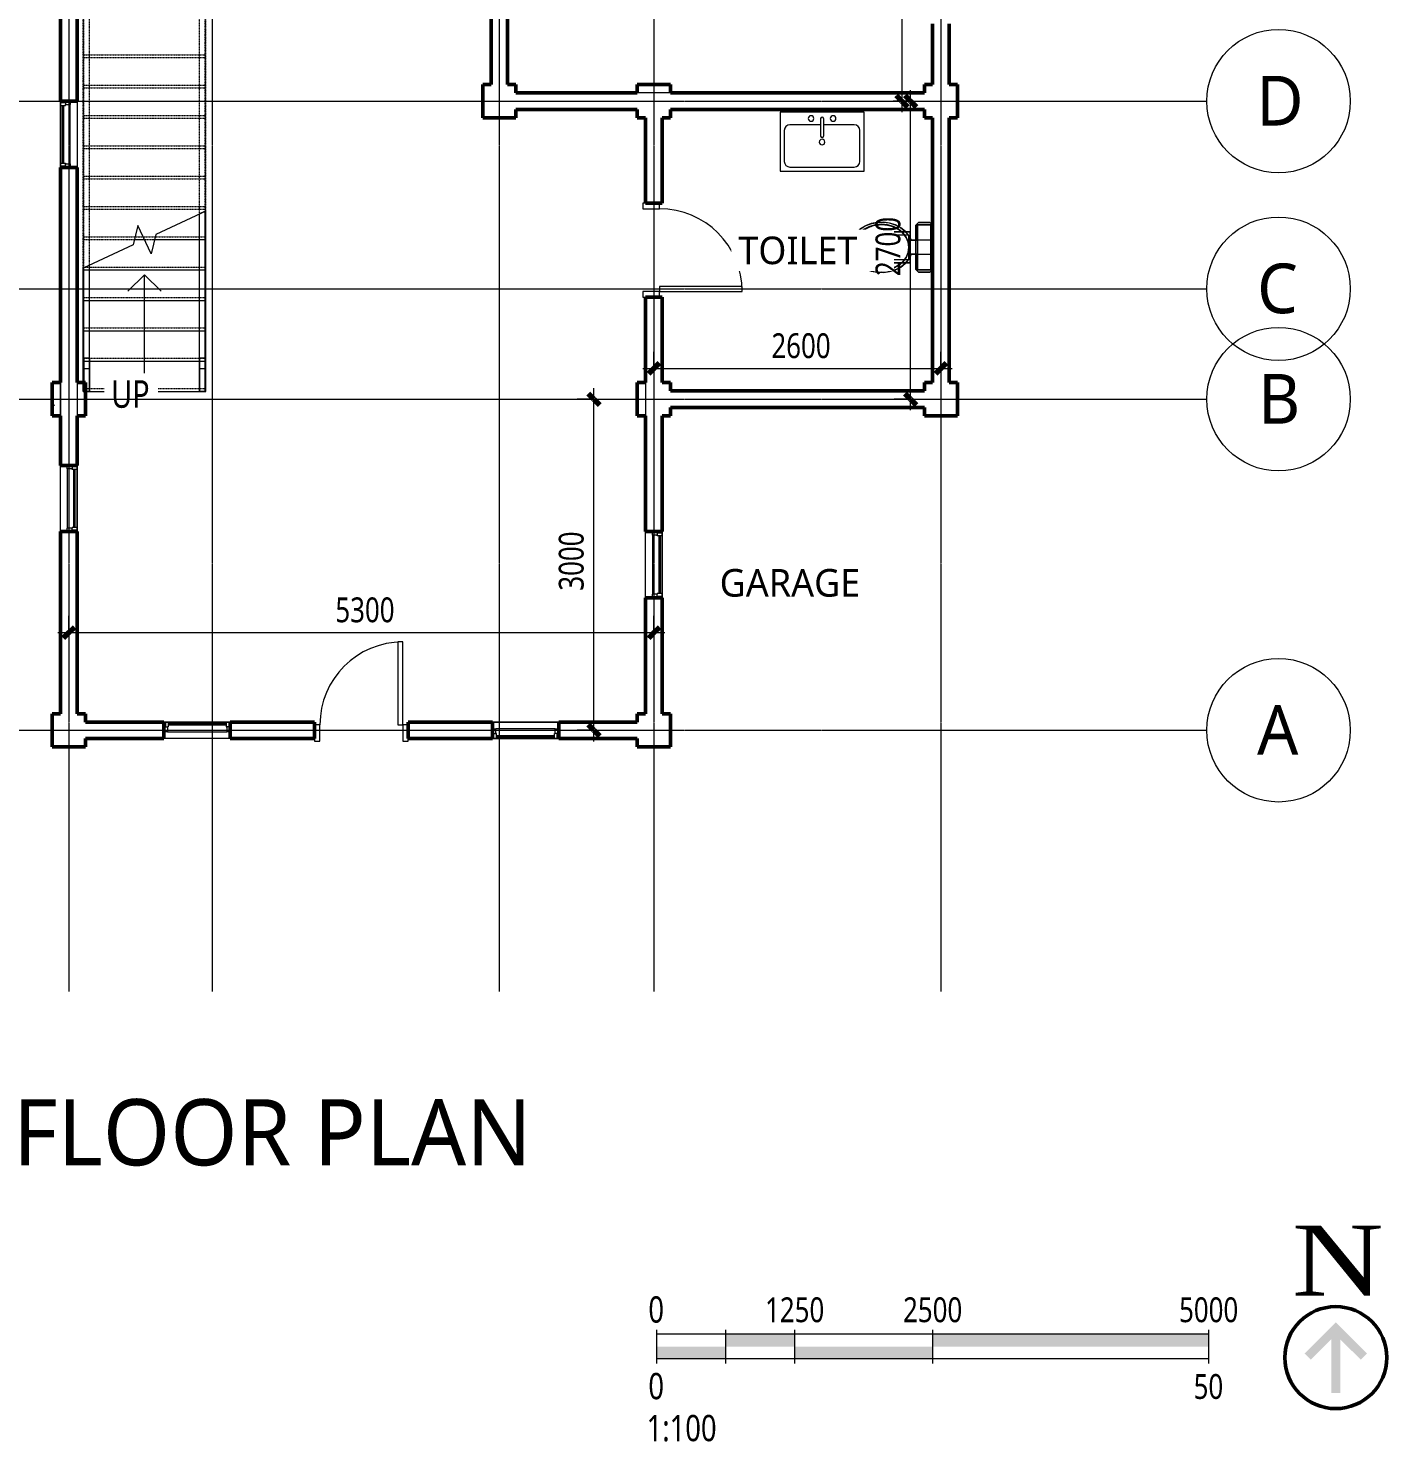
# Model space of a CAD drawing. Header units: millimetres. Extents: x -8020 to 13669, y -8823 to 13074.
# Drawn here: x 1364 to 13669, y -8823 to 3982 of the extents above; entities that cross this region are included whole.
import ezdxf

# ---------------------------------------------------------------- set-up
doc = ezdxf.new("R2010")
doc.units = ezdxf.units.MM
doc.linetypes.add('Grid Line 12_5mm', pattern=[21.5, 12.5, -3, 3, -3])
doc.linetypes.add('Overhead 1_5mm', pattern=[2.5, 1.5, -1])
for name, color, linetype, lineweight in [('A-ANNO-DIMS', 211, 'Continuous', 9), ('A-ANNO-DIMS-100', 211, 'Continuous', 9), ('A-ANNO-NOTE', 131, 'Continuous', 9), ('A-DOOR', 31, 'Continuous', 15), ('A-DOOR-FRAM', 31, 'Continuous', 18), ('A-FLOR-HRAL', 11, 'Continuous', 9), ('A-GLAZ', 151, 'Continuous', 15), ('A-WALL', 113, 'Continuous', 15), ('G-ANNO-TEXT', 231, 'Continuous', 9), ('P-SANR-FIXT', 6, 'Continuous', 9), ('S-GRID', 1, 'Continuous', 9), ('S-GRID-IDEN', 1, 'Continuous', 9), ('S-STRS', 31, 'Continuous', 9), ('S-STRS-ANNO', 31, 'Continuous', 9), ('S-STRS-MBND', 31, 'Overhead 1_5mm', 9), ('S-STRS-TEXT', 31, 'Continuous', 9)]:
    doc.layers.add(name, color=color, linetype=linetype, lineweight=lineweight)
doc.styles.add('Georgia', font='georgia.ttf', dxfattribs={"width": 1.2, "height": 6.35})
doc.styles.add('Trebuchet MS', font='trebuc.ttf', dxfattribs={"width": 0.8, "height": 250})
doc.styles.add('Trebuchet MS_1', font='trebuc.ttf', dxfattribs={"width": 0.8, "height": 2.38125})
doc.styles.add('Trebuchet MS_2', font='trebuc.ttf', dxfattribs={"width": 0.8, "height": 2.25})
doc.styles.add('Trebuchet MS_3', font='trebuc.ttf', dxfattribs={"height": 450})
doc.styles.add('Trebuchet MS_4', font='trebuc.ttf', dxfattribs={"width": 0.8, "height": 225})
doc.styles.add('Trebuchet MS_5', font='trebuc.ttf', dxfattribs={"height": 250})
doc.styles.add('Trebuchet MS_6', font='trebuc.ttf', dxfattribs={"height": 600})
doc.dimstyles.new('Linear_-_2_25mm_Trebuchet_MS', dxfattribs={"dimscale": 304.8, "dimtxt": 231.963954, "dimasz": 0.328084, "dimexe": 0.492126, "dimexo": 0.492126, "dimgap": 0.098425, "dimtad": 1, "dimdec": 0, "dimzin": 0, "dimdsep": 46, "dimtxsty": 'Trebuchet MS_4', "dimblk1": 'OBLIQUE', "dimblk2": 'OBLIQUE', "dimsah": 1, "dimcen": 0.09, "dimdle": 0.328084, "dimazin": 0, "dimtfac": 1, "dimtdec": 4, "dimtix": 1, "dimtmove": 0, "dimatfit": 3, "dimfxl": 1, "dimtvp": 1, "dimtolj": 1, "dimtzin": 0, "dimarcsym": 2})

# ---------------------------------------------------------------- blocks, each defined once
blk = doc.blocks.new('M_Door-Passage-Single-Vision_Lite - 750 x 2000mm-1696654-L1 - Architectural')
at = {"layer": 'A-DOOR', "lineweight": 18}
for p, q in [((375, 806.35), (330, 806.35)), ((330, 806.35), (330, 56.35)), ((375, 56.35), (375, 806.35)), ((330, 56.35), (375, 56.35))]:
    blk.add_line(p, q, dxfattribs=at)
at = {"layer": 'A-DOOR', "lineweight": 9}
blk.add_arc((375, 56.35), 750, 90, 180, dxfattribs=at)
at = {"layer": 'A-DOOR-FRAM'}
for p, q in [((-375, 56.35), (-425, 56.35)), ((-425, 56.35), (-425, -93.65)), ((-375, -93.65), (-375, 56.35)), ((375, 56.35), (375, -93.65)), ((425, 56.35), (375, 56.35)), ((425, -93.65), (425, 56.35)), ((-425, -93.65), (-375, -93.65)), ((375, -93.65), (425, -93.65))]:
    blk.add_line(p, q, dxfattribs=at)
blk = doc.blocks.new('M_Window-Fixed - 600 x 900mm-1696655-L1 - Architectural')
at = {"layer": 'A-GLAZ'}
for p, q in [((-300, 75), (300, 75)), ((300, -75), (-300, -75))]:
    blk.add_line(p, q, dxfattribs=at)
at = {"layer": 'A-GLAZ', "lineweight": 18}
for p, q in [((-300, -75), (-300, 75)), ((-261.9, 75), (-300, 75)), ((-287.3, 75), (-287.3, 30.55)), ((-287.3, 30.55), (-268.25, 30.55)), ((-261.9, 30.55), (-268.25, 30.55)), ((-268.25, 30.55), (-268.25, -13.9)), ((-261.9, 75), (-261.9, 30.55)), ((261.9, 75), (261.9, 30.55)), ((300, 75), (261.9, 75)), ((261.9, 30.55), (268.25, 30.55)), ((268.25, 30.55), (268.25, -13.9)), ((287.3, 30.55), (268.25, 30.55)), ((287.3, 75), (287.3, 30.55)), ((300, 75), (300, -75)), ((-268.25, -13.9), (-300, -13.9)), ((300, -13.9), (268.25, -13.9))]:
    blk.add_line(p, q, dxfattribs=at)
at = {"layer": 'A-GLAZ', "lineweight": 9}
for p, q in [((261.9, 75), (-261.9, 75)), ((-268.25, -13.9), (268.25, -13.9))]:
    blk.add_line(p, q, dxfattribs=at)
at = {"layer": 'A-GLAZ', "lineweight": 35}
blk.add_line((261.9, 52.775), (-261.9, 52.775), dxfattribs=at)
blk = doc.blocks.new('Top Rail Type - Top Rail_Internal_-1694300-L1 - Architectural')
at = {"layer": 'A-FLOR-HRAL'}
for p, q in [((2916, 993), (2916, 899)), ((2966, 993), (2916, 993)), ((2916, 993), (2916, 693)), ((2916, 899), (2966, 899)), ((2916, 693), (2916, 899)), ((2966, 899), (2966, 993)), ((2966, 993), (2966, 693)), ((2966, 899), (2966, 693)), ((2916, 693), (2966, 693)), ((2966, 693), (2916, 693))]:
    blk.add_line(p, q, dxfattribs=at)
blk = doc.blocks.new('Top Rail Type - Top Rail_Internal_-V1-L1 - Architectural')
at = {"layer": 'A-FLOR-HRAL', "linetype": 'Overhead 1_5mm'}
for p, q in [((2916, 6193), (2966, 6193)), ((2916, 2301), (2916, 6193)), ((2966, 2324), (2966, 6193))]:
    blk.add_line(p, q, dxfattribs=at)
at = {"layer": 'A-FLOR-HRAL'}
for p, q in [((2966, 2324), (2916, 2301)), ((2966, 693), (2966, 2324)), ((2916, 693), (2916, 2301)), ((2916, 693), (2966, 693))]:
    blk.add_line(p, q, dxfattribs=at)
blk = doc.blocks.new('Top Rail Type - Top Rail_Internal_-1694311-L1 - Architectural')
at = {"layer": 'A-FLOR-HRAL'}
for p, q in [((1867, 993), (1867, 899)), ((1917, 993), (1867, 993)), ((1867, 993), (1867, 693)), ((1867, 899), (1917, 899)), ((1867, 693), (1867, 899)), ((1917, 899), (1917, 993)), ((1917, 993), (1917, 693)), ((1917, 899), (1917, 693)), ((1867, 693), (1917, 693)), ((1917, 693), (1867, 693))]:
    blk.add_line(p, q, dxfattribs=at)
blk = doc.blocks.new('Top Rail Type - Top Rail_Internal_-V2-L1 - Architectural')
at = {"layer": 'A-FLOR-HRAL', "linetype": 'Overhead 1_5mm'}
for p, q in [((1867, 6193), (1917, 6193)), ((1867, 1811), (1867, 6193)), ((1917, 1835), (1917, 6193))]:
    blk.add_line(p, q, dxfattribs=at)
at = {"layer": 'A-FLOR-HRAL'}
for p, q in [((1917, 1835), (1867, 1811)), ((1867, 693), (1867, 1811)), ((1917, 693), (1917, 1835)), ((1867, 693), (1917, 693))]:
    blk.add_line(p, q, dxfattribs=at)
blk = doc.blocks.new('M_Water Closet - Flush Tank - Private - 6_1 Lpf-1532501-L1 - Architectural')
at = {"layer": 'P-SANR-FIXT'}
for p, q in [((0, 200), (25, 225)), ((25, 225), (0, 200)), ((0, -200), (0, 200)), ((0, 200), (0, -200)), ((137, 203), (16, 203)), ((16, 203), (16, -203)), ((16, 203), (137, 203)), ((16, 63), (16, 203)), ((25, 225), (127, 225)), ((127, 225), (25, 225)), ((127, 225), (152, 200)), ((152, 200), (127, 225)), ((137, -203), (137, 203)), ((137, 203), (137, 63)), ((152, 200), (152, -200)), ((152, -200), (152, 200)), ((203, -140), (203, 140)), ((203, 140), (574, 140)), ((574, 140), (203, 140)), ((203, 140), (203, -140)), ((574, 140), (574, -140)), ((574, -140), (574, 140)), ((137, 63), (16, 63)), ((216, 63), (16, 63)), ((16, 63), (16, -64)), ((137, -64), (137, 63)), ((137, 63), (195, 63)), ((195, 63), (216, 63)), ((216, 110), (216, 106)), ((219, 110), (216, 110)), ((216, 110), (216, -110)), ((543, 110), (216, 110)), ((216, 106), (216, 63)), ((216, 63), (216, -64)), ((255, 110), (219, 110)), ((543, -110), (543, 110)), ((543, -110), (543, 110)), ((16, -203), (16, -64)), ((16, -64), (137, -64)), ((16, -64), (216, -64)), ((137, -64), (137, -203)), ((195, -64), (137, -64)), ((216, -64), (195, -64)), ((216, -64), (216, -106)), ((216, -106), (216, -110)), ((216, -110), (219, -110)), ((216, -110), (543, -110)), ((219, -110), (255, -110)), ((25, -225), (0, -200)), ((0, -200), (25, -225)), ((16, -203), (137, -203)), ((137, -203), (16, -203)), ((127, -225), (25, -225)), ((25, -225), (127, -225)), ((152, -200), (127, -225)), ((127, -225), (152, -200)), ((574, -140), (203, -140)), ((203, -140), (574, -140))]:
    blk.add_line(p, q, dxfattribs=at)
at = {"layer": 'P-SANR-FIXT', "flags": 128}
for points in [[(743, 0), (737, 46), (720, 91), (692, 132), (655, 167), (609, 195), (558, 215), (503, 226), (446, 228), (390, 220), (336, 204), (289, 178), (248, 146), (216, 107), (195, 63)], [(215, 0), (221, 47), (239, 91), (269, 131), (308, 164), (356, 189), (408, 204), (464, 210), (519, 204), (572, 189), (619, 164), (658, 131), (688, 91), (706, 47), (712, 0)], [(712, 0), (706, 47), (688, 91), (658, 131), (619, 164), (572, 189), (519, 204), (464, 210), (408, 204), (356, 189), (308, 164), (269, 131), (239, 91), (221, 47), (215, 0)], [(219, 110), (248, 146), (286, 176), (329, 200), (377, 217), (429, 227), (481, 228), (533, 221), (583, 207), (628, 185), (667, 156), (699, 122), (723, 84), (738, 43), (743, 0)], [(195, 63), (204, 85), (216, 106)], [(219, 110), (217, 108), (216, 106)], [(195, -64), (216, -107), (248, -146), (289, -178), (336, -204), (390, -220), (446, -228), (503, -226), (558, -215), (609, -195), (655, -167), (692, -132), (720, -91), (737, -46), (743, 0)], [(216, -106), (204, -85), (195, -64)], [(712, 0), (706, -47), (688, -91), (658, -131), (619, -164), (572, -189), (519, -204), (464, -210), (408, -204), (356, -189), (308, -164), (269, -131), (239, -91), (221, -47), (215, 0)], [(215, 0), (221, -47), (239, -91), (269, -131), (308, -164), (356, -189), (408, -204), (464, -210), (519, -204), (572, -189), (619, -164), (658, -131), (688, -91), (706, -47), (712, 0)], [(216, -106), (217, -108), (219, -110)], [(743, 0), (737, -46), (720, -90), (693, -131), (656, -166), (611, -194), (560, -214), (505, -226), (449, -228), (393, -221), (340, -205), (292, -180), (251, -148), (219, -110)]]:
    blk.add_lwpolyline(points, dxfattribs=at)
at = {"layer": 'P-SANR-FIXT'}
for points in [[(712, 0), (712, 9), (711, 26), (705, 51), (696, 75), (683, 97), (667, 118), (649, 136), (629, 152), (607, 166), (584, 178), (560, 188), (536, 195), (510, 200), (485, 203), (459, 204), (433, 202), (408, 198), (383, 193), (358, 184), (334, 174), (312, 162), (291, 147), (271, 130), (260, 117), (255, 110)], [(255, -110), (260, -117), (271, -130), (291, -147), (312, -162), (334, -174), (358, -184), (383, -193), (408, -198), (433, -202), (459, -204), (485, -203), (510, -200), (536, -195), (560, -188), (584, -178), (607, -166), (629, -152), (649, -136), (667, -118), (683, -97), (696, -75), (705, -51), (711, -26), (712, -9), (712, 0)]]:
    blk.add_open_spline(points, degree=3, dxfattribs=at)
for points, knots in [([(543, 110), (536, 110), (522, 110), (493, 110), (456, 110), (412, 110), (367, 110), (331, 110), (305, 110), (288, 110), (274, 110), (265, 110), (259, 110), (256, 110), (255, 110), (255, 110)], [-1, -1, -1, -1, -0.941667, -0.883333, -0.766667, -0.65, -0.533333, -0.4, -0.333333, -0.266667, -0.2, -0.133333, -0.1, -0.066667, 0, 0, 0, 0]), ([(255, -110), (255, -110), (255, -110), (258, -110), (261, -110), (265, -110), (270, -110), (275, -110), (281, -110), (287, -110), (295, -110), (302, -110), (310, -110), (319, -110), (331, -110), (355, -110), (393, -110), (443, -110), (485, -110), (519, -110), (535, -110), (543, -110)], [-1, -1, -1, -1, -0.941667, -0.9125, -0.883333, -0.854167, -0.825, -0.795833, -0.766667, -0.7375, -0.708333, -0.679167, -0.65, -0.620833, -0.591667, -0.533333, -0.4, -0.266667, -0.133333, -0.066667, 0, 0, 0, 0])]:
    blk.add_open_spline(points, degree=3, knots=knots, dxfattribs=at)
blk = doc.blocks.new('M_Sink Kitchen-Single - 760 x 535mm-1436930-L1 - Architectural')
at = {"layer": 'P-SANR-FIXT'}
for p, q in [((396, 270), (-364, 270)), ((-364, 270), (-364, -265)), ((396, -265), (396, 270)), ((3, 156), (-275, 156)), ((3, 213), (3, 53)), ((28, 213), (28, 53)), ((307, 156), (28, 156)), ((-326, 105), (-326, -176)), ((358, -176), (358, 105)), ((-275, -227), (307, -227)), ((-364, -265), (396, -265))]:
    blk.add_line(p, q, dxfattribs=at)
for centre, radius, start, end in [((-275, 105), 50.8, 90, 180), ((-84, 213), 25.4, 360, 180), ((-84, 213), 25.4, 180, 0), ((16, 213), 12.7, 360, 180), ((116, 213), 25.4, 360, 180), ((116, 213), 25.4, 180, 360), ((307, 105), 50.8, 360, 90), ((16, 0), 25.4, 360, 180), ((16, 0), 25.4, 180, 0), ((16, 53), 12.7, 180, 0), ((-275, -176), 50.8, 180, 270), ((307, -176), 50.8, 270, 0)]:
    blk.add_arc(centre, radius, start, end, dxfattribs=at)
blk = doc.blocks.new('M_GA_Graphic Scale - w Scale Label-615682-L1 - Architectural')
at = {"layer": 'A-ANNO-NOTE'}
h = blk.add_hatch(color=256, dxfattribs=at)
h.paths.add_polyline_path([(25, -1.12), (12.5, -1.12), (12.5, 0), (25, 0)])
h.paths.add_polyline_path([(6.25, -1.12), (0, -1.12), (0, 0), (6.25, 0)])
h = blk.add_hatch(color=256, dxfattribs=at)
h.paths.add_polyline_path([(50, 0), (25, 0), (25, 1.12), (50, 1.12)])
h.paths.add_polyline_path([(12.5, 0), (6.25, 0), (6.25, 1.12), (12.5, 1.12)])
for p, q in [((0, 1.52), (0, -1.52)), ((6.25, 1.52), (6.25, -1.52)), ((12.5, 1.52), (12.5, -1.52)), ((25, 1.52), (25, -1.52)), ((50, 1.52), (50, -1.52)), ((50, 1.12), (0, 1.12)), ((50, 1.12), (50, -1.12)), ((50, -1.12), (0, -1.12))]:
    blk.add_line(p, q, dxfattribs=at)
at = {"layer": 'A-ANNO-NOTE', "attachment_point": 1}
for s, insert, char_height, width, style in [('0', (-0.75, 4.55), 2.38, 1.7316, 'Trebuchet MS_1'), ('1250', (9.82, 4.46), 2.25, 6.4135, 'Trebuchet MS_2'), ('2500', (22.32, 4.46), 2.25, 6.4135, 'Trebuchet MS_2'), ('5000', (47.32, 4.46), 2.25, 6.4135, 'Trebuchet MS_2'), ('0', (-0.75, -2.39), 2.38, 1.7316, 'Trebuchet MS_1'), ('50', (48.64, -2.49), 2.25, 3.2067, 'Trebuchet MS_2'), ('1:100', (-0.91, -6.19), 2.381, 8.1451, 'Trebuchet MS_1')]:
    blk.add_mtext(s, dxfattribs=dict(at, insert=insert, char_height=char_height, width=width, style=style))
blk = doc.blocks.new('M_North Arrow w Rotation - Circle-1716250-L1 - Architectural')
at = {"layer": 'A-ANNO-NOTE'}
blk.add_hatch(color=256, dxfattribs=at).paths.add_polyline_path([(-2.83, 0.37), (0, 3.2), (2.83, 0.37), (2.26, -0.19), (0.4, 1.67), (0.4, -3.2), (-0.4, -3.2), (-0.4, 1.67), (-2.26, -0.19)])
at = {"layer": 'A-ANNO-NOTE', "lineweight": 50}
blk.add_circle((0, 0), 4.62, dxfattribs=at)
at = {"layer": 'A-ANNO-NOTE', "insert": (-3.97, 11.97), "char_height": 6.35, "width": 10.2937, "attachment_point": 1, "style": 'Georgia'}
blk.add_mtext('N', dxfattribs=at)
blk = doc.blocks.new('Grid - M_Grid Head - Circle-50561-L1 - Architectural')
at = {"layer": 'S-GRID-IDEN'}
blk.add_circle((0, 0), 6.5, dxfattribs=at)
blk = doc.blocks.new('DIMBLOCK8-L1 - Architectural')
at = {"layer": 'A-ANNO-DIMS-100'}
for p, q in [((9277, 6922), (9277, 3222)), ((9277, 6822), (9197, 6822)), ((9277, 6822), (9427, 6822)), ((9277, 3322), (9197, 3322)), ((9277, 3322), (9427, 3322))]:
    blk.add_line(p, q, dxfattribs=at)
at = {"layer": 'A-ANNO-DIMS-100', "lineweight": 70}
for p, q in [((9277, 6822), (9227, 6872)), ((9277, 6822), (9327, 6772)), ((9277, 3322), (9227, 3372)), ((9277, 3322), (9327, 3272))]:
    blk.add_line(p, q, dxfattribs=at)
at = {"layer": 'A-ANNO-DIMS-100', "color": 0, "insert": (8959, 4837), "char_height": 225, "width": 566.15, "attachment_point": 1, "rotation": 90, "line_spacing_factor": 1.048425, "style": 'Trebuchet MS_4'}
blk.add_mtext('3500', dxfattribs=at)
blk = doc.blocks.new('_Oblique')
at = {"color": 0, "linetype": 'ByBlock', "lineweight": -2}
blk.add_line((-0.5, -0.5), (0.5, 0.5), dxfattribs=at)
blk = doc.blocks.new('DIMBLOCK10-L1 - Architectural')
at = {"layer": 'A-ANNO-DIMS-100', "lineweight": 70}
for p, q in [((9356, 3322), (9306, 3372)), ((9356, 3322), (9406, 3272)), ((9356, 622), (9306, 672)), ((9356, 622), (9406, 572))]:
    blk.add_line(p, q, dxfattribs=at)
at = {"layer": 'A-ANNO-DIMS-100'}
for p, q in [((9356, 522), (9356, 3422)), ((9356, 3322), (9206, 3322)), ((9356, 3322), (9435, 3322)), ((9356, 622), (9206, 622)), ((9356, 622), (9435, 622))]:
    blk.add_line(p, q, dxfattribs=at)
at = {"layer": 'A-ANNO-DIMS-100', "color": 0, "insert": (9038, 1737), "char_height": 225, "width": 566.15, "attachment_point": 1, "rotation": 90, "line_spacing_factor": 1.048425, "style": 'Trebuchet MS_4'}
blk.add_mtext('2700', dxfattribs=at)
blk = doc.blocks.new('DIMBLOCK11-L1 - Architectural')
at = {"layer": 'A-ANNO-DIMS-100'}
for p, q in [((7031, 901), (7031, 1051)), ((9631, 901), (9631, 1051)), ((6931, 901), (9731, 901)), ((7031, 901), (7031, 822)), ((9631, 901), (9631, 822))]:
    blk.add_line(p, q, dxfattribs=at)
at = {"layer": 'A-ANNO-DIMS-100', "lineweight": 70}
for p, q in [((7031, 901), (6981, 851)), ((7031, 901), (7081, 951)), ((9631, 901), (9581, 851)), ((9631, 901), (9681, 951))]:
    blk.add_line(p, q, dxfattribs=at)
at = {"layer": 'A-ANNO-DIMS-100', "color": 0, "insert": (8095, 1219), "char_height": 225, "width": 566.15, "attachment_point": 1, "line_spacing_factor": 1.048425, "style": 'Trebuchet MS_4'}
blk.add_mtext('2600', dxfattribs=at)
blk = doc.blocks.new('DIMBLOCK17-L1 - Architectural')
at = {"layer": 'A-ANNO-DIMS-100'}
for p, q in [((1731, -1492), (1731, -1342)), ((7031, -1492), (7031, -1342)), ((1631, -1492), (7131, -1492)), ((1731, -1492), (1731, -1571)), ((7031, -1492), (7031, -1571))]:
    blk.add_line(p, q, dxfattribs=at)
at = {"layer": 'A-ANNO-DIMS-100', "lineweight": 70}
for p, q in [((1731, -1492), (1681, -1542)), ((1731, -1492), (1781, -1442)), ((7031, -1492), (6981, -1542)), ((7031, -1492), (7081, -1442))]:
    blk.add_line(p, q, dxfattribs=at)
at = {"layer": 'A-ANNO-DIMS-100', "color": 0, "insert": (4145, -1174), "char_height": 225, "width": 566.15, "attachment_point": 1, "line_spacing_factor": 1.048425, "style": 'Trebuchet MS_4'}
blk.add_mtext('5300', dxfattribs=at)
blk = doc.blocks.new('DIMBLOCK18-L1 - Architectural')
at = {"layer": 'A-ANNO-DIMS-100', "lineweight": 70}
for p, q in [((6487, 622), (6437, 672)), ((6487, 622), (6537, 572)), ((6487, -2378), (6437, -2328)), ((6487, -2378), (6537, -2428))]:
    blk.add_line(p, q, dxfattribs=at)
at = {"layer": 'A-ANNO-DIMS-100'}
for p, q in [((6487, -2478), (6487, 722)), ((6487, 622), (6337, 622)), ((6487, 622), (6731, 622)), ((6487, -2378), (6337, -2378)), ((6487, -2378), (6566, -2378))]:
    blk.add_line(p, q, dxfattribs=at)
at = {"layer": 'A-ANNO-DIMS-100', "color": 0, "insert": (6169, -1113), "char_height": 225, "width": 566.15, "attachment_point": 1, "rotation": 90, "line_spacing_factor": 1.048425, "style": 'Trebuchet MS_4'}
blk.add_mtext('3000', dxfattribs=at)

msp = doc.modelspace()

# ---------------------------------------------------------------- hatches: boundary and pattern name
at = {"layer": 'A-WALL', "lineweight": 9}
h = msp.add_hatch(dxfattribs=at)
h.set_pattern_fill('FP_1', color=256, style=0, pattern_type=2)
h.set_pattern_definition([(50, (0, 0), (728.74, -63.76), [76.2, -838.2]), (355, (0, 0), (-140.97, 764.23), [60.96, -670.56]), (100.45, (60.7, -5.3), (587.77, 700.47), [64.76, -712.36]), (46.184, (0, 203.2), (1084.3, -168.17), [114.3, -1257.3]), (96.636, (90.4, 189.2), (949.6, 989.7), [97.14, -1068.54]), (351.184, (0, 203.2), (949.6, 989.7), [91.44, -1005.84]), (21, (101.6, 152.4), (606.46, -409.06), [76.2, -838.2]), (326, (101.6, 152.4), (247.2, 736.75), [60.96, -670.56]), (71.45, (152.14, 118.3), (853.67, 327.69), [64.76, -712.36]), (37.5, (0, 0), (12.355, 338.22), [33.53, -628.904, 33.53, -647.19, -673.1]), (37.5, (0, 0), (12.355, 338.22), [-1343.15, 33.53, -639.57]), (7.5, (0, 0), (267.28, 400.72), [33.53, -354.584, 33.53, -613.664, -256.54]), (7.5, (0, 0), (267.28, 400.72), [-1035.3, 33.53, -223.01]), (327.5, (-226.57, 0), (542.363, -22.915), [33.53, -220.47, 33.53, -758.95, -1051.56]), (327.5, (-226.57, 0), (542.363, -22.915), [-1046.48, 33.53, -1018.03]), (317.5, (-328.17, 0), (592.52, 101.71), [33.53, -296.67, 33.53, -492.76, -746.76]), (317.5, (-328.17, 0), (592.52, 101.71), [-856.49, 33.53, -713.23])])
h.paths.add_polyline_path([(1805.5, 472.4), (1880.5, 472.4), (1880.5, 772.4), (1805.5, 772.4)])
h.paths.add_polyline_path([(1655.5, 472.4), (1655.5, 772.4), (1580.5, 772.4), (1580.5, 472.4)])

# ---------------------------------------------------------------- linework, layer by layer
at = {"layer": 'A-WALL', "lineweight": 50}
for p, q in [((1655.5, 5172.4), (1655.5, 3322.4)), ((1805.5, 3322.4), (1805.5, 5172.4)), ((5555.5, 4647.4), (5555.5, 3472.4)), ((5705.5, 3472.4), (5705.5, 4647.4)), ((9555.5, 4022.4), (9555.5, 3472.4)), ((9705.5, 3472.4), (9705.5, 4022.4)), ((5480.5, 3472.4), (5480.5, 3172.4)), ((5555.5, 3472.4), (5480.5, 3472.4)), ((5780.5, 3472.4), (5705.5, 3472.4)), ((5780.5, 3397.4), (5780.5, 3472.4)), ((7180.5, 3472.4), (6880.5, 3472.4)), ((6880.5, 3472.4), (6880.5, 3397.4)), ((7180.5, 3397.4), (7180.5, 3472.4)), ((9480.5, 3472.4), (9480.5, 3397.4)), ((9555.5, 3472.4), (9480.5, 3472.4)), ((9780.5, 3472.4), (9705.5, 3472.4)), ((9780.5, 3172.4), (9780.5, 3472.4)), ((6880.5, 3397.4), (5780.5, 3397.4)), ((9480.5, 3397.4), (7180.5, 3397.4)), ((1655.5, 3322.4), (1805.5, 3322.4)), ((5780.5, 3247.4), (6880.5, 3247.4)), ((5780.5, 3172.4), (5780.5, 3247.4)), ((6880.5, 3247.4), (6880.5, 3172.4)), ((7180.5, 3247.4), (9480.5, 3247.4)), ((7180.5, 3172.4), (7180.5, 3247.4)), ((9480.5, 3247.4), (9480.5, 3172.4)), ((5480.5, 3172.4), (5780.5, 3172.4)), ((6880.5, 3172.4), (6955.5, 3172.4)), ((6955.5, 3172.4), (6955.5, 2397.4)), ((7105.5, 2397.4), (7105.5, 3172.4)), ((7105.5, 3172.4), (7180.5, 3172.4)), ((9480.5, 3172.4), (9555.5, 3172.4)), ((9555.5, 3172.4), (9555.5, 772.4)), ((9705.5, 772.4), (9705.5, 3172.4)), ((9705.5, 3172.4), (9780.5, 3172.4)), ((1805.5, 2722.4), (1655.5, 2722.4)), ((1655.5, 2722.4), (1655.5, 772.4)), ((1805.5, 772.4), (1805.5, 2722.4)), ((6955.5, 2397.4), (7105.5, 2397.4)), ((7105.5, 1547.4), (6955.5, 1547.4)), ((6955.5, 1547.4), (6955.5, 772.4)), ((7105.5, 772.4), (7105.5, 1547.4)), ((1580.5, 772.4), (1580.5, 472.4)), ((1655.5, 772.4), (1580.5, 772.4)), ((1880.5, 772.4), (1805.5, 772.4)), ((1880.5, 472.4), (1880.5, 772.4)), ((6880.5, 772.4), (6880.5, 472.4)), ((6955.5, 772.4), (6880.5, 772.4)), ((7180.5, 772.4), (7105.5, 772.4)), ((7180.5, 697.4), (7180.5, 772.4)), ((9480.5, 772.4), (9480.5, 697.4)), ((9555.5, 772.4), (9480.5, 772.4)), ((9780.5, 772.4), (9705.5, 772.4)), ((9780.5, 472.4), (9780.5, 772.4)), ((9480.5, 697.4), (7180.5, 697.4)), ((7180.5, 547.4), (9480.5, 547.4)), ((7180.5, 472.4), (7180.5, 547.4)), ((9480.5, 547.4), (9480.5, 472.4)), ((1580.5, 472.4), (1655.5, 472.4)), ((1655.5, 472.4), (1655.5, 22.4)), ((1805.5, 22.4), (1805.5, 472.4)), ((1805.5, 472.4), (1880.5, 472.4)), ((6880.5, 472.4), (6955.5, 472.4)), ((6955.5, 472.4), (6955.5, -577.6)), ((7105.5, -577.6), (7105.5, 472.4)), ((7105.5, 472.4), (7180.5, 472.4)), ((9480.5, 472.4), (9780.5, 472.4)), ((1655.5, 22.4), (1805.5, 22.4)), ((1805.5, -577.6), (1655.5, -577.6)), ((1655.5, -577.6), (1655.5, -2227.6)), ((1805.5, -2227.6), (1805.5, -577.6)), ((6955.5, -577.6), (7105.5, -577.6)), ((7105.5, -1177.6), (6955.5, -1177.6)), ((6955.5, -1177.6), (6955.5, -2227.6)), ((7105.5, -2227.6), (7105.5, -1177.6)), ((1580.5, -2227.6), (1580.5, -2527.6)), ((1655.5, -2227.6), (1580.5, -2227.6)), ((1880.5, -2227.6), (1805.5, -2227.6)), ((1880.5, -2302.6), (1880.5, -2227.6)), ((2593, -2302.6), (1880.5, -2302.6)), ((2593, -2452.6), (2593, -2302.6)), ((3955.5, -2302.6), (3193, -2302.6)), ((3193, -2302.6), (3193, -2452.6)), ((3955.5, -2452.6), (3955.5, -2302.6)), ((5568, -2302.6), (4805.5, -2302.6)), ((4805.5, -2302.6), (4805.5, -2452.6)), ((5568, -2452.6), (5568, -2302.6)), ((6880.5, -2302.6), (6168, -2302.6)), ((6168, -2302.6), (6168, -2452.6)), ((6880.5, -2227.6), (6880.5, -2302.6)), ((6955.5, -2227.6), (6880.5, -2227.6)), ((7180.5, -2227.6), (7105.5, -2227.6)), ((7180.5, -2527.6), (7180.5, -2227.6)), ((1580.5, -2527.6), (1880.5, -2527.6)), ((1880.5, -2452.6), (2593, -2452.6)), ((1880.5, -2527.6), (1880.5, -2452.6)), ((3193, -2452.6), (3955.5, -2452.6)), ((4805.5, -2452.6), (5568, -2452.6)), ((6168, -2452.6), (6880.5, -2452.6)), ((6880.5, -2452.6), (6880.5, -2527.6)), ((6880.5, -2527.6), (7180.5, -2527.6))]:
    msp.add_line(p, q, dxfattribs=at)
at = {"layer": 'A-WALL'}
for p, q in [((5480.5, 3172.4), (5480.5, 3472.4)), ((5480.5, 3472.4), (5555.5, 3472.4)), ((5705.5, 3472.4), (5780.5, 3472.4)), ((5780.5, 3472.4), (5780.5, 3397.4)), ((6880.5, 3472.4), (7180.5, 3472.4)), ((6880.5, 3397.4), (6880.5, 3472.4)), ((7180.5, 3472.4), (7180.5, 3397.4)), ((9480.5, 3472.4), (9555.5, 3472.4)), ((9480.5, 3397.4), (9480.5, 3472.4)), ((9780.5, 3472.4), (9705.5, 3472.4)), ((9780.5, 3472.4), (9780.5, 3172.4)), ((7180.5, 3397.4), (6880.5, 3397.4)), ((1655.5, 2722.4), (1655.5, 3322.4)), ((1805.5, 3322.4), (1805.5, 2722.4)), ((5780.5, 3172.4), (5780.5, 3247.4)), ((6880.5, 3247.4), (6880.5, 3172.4)), ((7180.5, 3172.4), (7180.5, 3247.4)), ((9480.5, 3247.4), (9480.5, 3172.4)), ((5780.5, 3172.4), (5480.5, 3172.4)), ((6955.5, 3172.4), (6880.5, 3172.4)), ((7180.5, 3172.4), (7105.5, 3172.4)), ((9555.5, 3172.4), (9480.5, 3172.4)), ((9705.5, 3172.4), (9780.5, 3172.4)), ((1580.5, 472.4), (1580.5, 772.4)), ((1580.5, 772.4), (1655.5, 772.4)), ((1655.5, 472.4), (1655.5, 772.4)), ((1655.5, 772.4), (1655.5, 472.4)), ((1805.5, 772.4), (1805.5, 472.4)), ((1805.5, 772.4), (1805.5, 472.4)), ((1880.5, 772.4), (1805.5, 772.4)), ((1880.5, 772.4), (1880.5, 472.4)), ((6880.5, 472.4), (6880.5, 772.4)), ((6880.5, 772.4), (6955.5, 772.4)), ((6955.5, 772.4), (6955.5, 472.4)), ((7180.5, 772.4), (7105.5, 772.4)), ((7180.5, 772.4), (7180.5, 697.4)), ((9480.5, 772.4), (9555.5, 772.4)), ((9480.5, 697.4), (9480.5, 772.4)), ((9705.5, 772.4), (9780.5, 772.4)), ((9780.5, 772.4), (9780.5, 472.4)), ((7180.5, 547.4), (7180.5, 472.4)), ((9480.5, 547.4), (9480.5, 472.4)), ((1655.5, 472.4), (1580.5, 472.4)), ((1880.5, 472.4), (1805.5, 472.4)), ((6955.5, 472.4), (6880.5, 472.4)), ((7105.5, 472.4), (7180.5, 472.4)), ((9780.5, 472.4), (9480.5, 472.4)), ((1655.5, -577.6), (1655.5, 22.4)), ((1805.5, 22.4), (1805.5, -577.6)), ((6955.5, -1177.6), (6955.5, -577.6)), ((7105.5, -1177.6), (7105.5, -577.6)), ((1580.5, -2527.6), (1580.5, -2227.6)), ((1655.5, -2227.6), (1580.5, -2227.6)), ((1805.5, -2227.6), (1880.5, -2227.6)), ((1880.5, -2227.6), (1880.5, -2302.6)), ((3193, -2302.6), (2593, -2302.6)), ((6168, -2302.6), (5568, -2302.6)), ((6880.5, -2302.6), (6880.5, -2227.6)), ((6880.5, -2227.6), (6955.5, -2227.6)), ((7180.5, -2227.6), (7105.5, -2227.6)), ((7180.5, -2227.6), (7180.5, -2527.6)), ((1880.5, -2527.6), (1580.5, -2527.6)), ((1880.5, -2452.6), (1880.5, -2527.6)), ((3193, -2452.6), (2593, -2452.6)), ((6168, -2452.6), (5568, -2452.6)), ((6880.5, -2527.6), (6880.5, -2452.6)), ((7180.5, -2527.6), (6880.5, -2527.6))]:
    msp.add_line(p, q, dxfattribs=at)
at = {"layer": 'S-GRID', "linetype": 'Grid Line 12_5mm'}
for p, q in [((1730.5, 11773.9), (1730.5, -4744.3)), ((3030.5, 11773.9), (3030.5, -4744.3)), ((5630.5, 11773.9), (5630.5, -4744.3)), ((7030.5, 11773.9), (7030.5, -4744.3)), ((9630.5, 11773.9), (9630.5, -4744.3)), ((-8020.2, 3322.4), (12038.8, 3322.4)), ((-8020.2, 1622.4), (12038.8, 1622.4)), ((-8020.2, -2377.6), (12038.8, -2377.6))]:
    msp.add_line(p, q, dxfattribs=at)
at = {"layer": 'S-STRS'}
for p, q in [((2966.4, 2067.6), (2966.4, 2324)), ((2972.4, 692.6), (2972.4, 2326.8)), ((2326, 2067.6), (2416.4, 2067.6)), ((2506.8, 2067.6), (2966.4, 2067.6)), ((2966.4, 1792.6), (2966.4, 2067.6)), ((1860.4, 692.6), (1860.4, 1808.3)), ((1866.4, 1792.6), (1866.4, 1811.1)), ((1866.4, 1517.6), (1866.4, 1792.6)), ((1866.4, 1792.6), (2966.4, 1792.6)), ((2966.4, 1517.6), (2966.4, 1792.6)), ((1866.4, 1242.6), (1866.4, 1517.6)), ((1866.4, 1517.6), (2966.4, 1517.6)), ((2966.4, 1242.6), (2966.4, 1517.6)), ((1866.4, 967.6), (1866.4, 1242.6)), ((1866.4, 1242.6), (2966.4, 1242.6)), ((2966.4, 967.6), (2966.4, 1242.6)), ((1866.4, 692.6), (1866.4, 967.6)), ((1866.4, 967.6), (2966.4, 967.6)), ((2966.4, 692.6), (2966.4, 967.6)), ((1860.4, 692.6), (1866.4, 692.6)), ((1866.4, 692.6), (2966.4, 692.6)), ((2966.4, 692.6), (2972.4, 692.6))]:
    msp.add_line(p, q, dxfattribs=at)
at = {"layer": 'S-STRS', "linetype": 'Overhead 1_5mm'}
for p, q in [((2332.1, 2092.6), (2404.8, 2092.6)), ((2512.9, 2092.6), (2966.4, 2092.6)), ((1880.3, 1817.6), (2966.4, 1817.6)), ((1866.4, 1542.6), (2966.4, 1542.6)), ((1866.4, 1267.6), (2966.4, 1267.6)), ((1866.4, 992.6), (2966.4, 992.6)), ((1866.4, 717.6), (2966.4, 717.6))]:
    msp.add_line(p, q, dxfattribs=at)
at = {"layer": 'S-STRS-ANNO'}
for p, q in [((2416.4, 1750.1), (2266.4, 1600.1)), ((2416.4, 1517.6), (2416.4, 1750.1)), ((2416.4, 1750.1), (2566.4, 1600.1)), ((2416.4, 1242.6), (2416.4, 1517.6)), ((2416.4, 967.6), (2416.4, 1242.6)), ((2416.4, 692.6), (2416.4, 967.6))]:
    msp.add_line(p, q, dxfattribs=at)
at = {"layer": 'S-STRS-MBND'}
for p, q in [((1860.4, 1808.3), (1860.4, 6192.6)), ((1866.4, 1811.1), (1866.4, 6192.6)), ((2966.4, 2324), (2966.4, 6192.6)), ((2972.4, 2326.8), (2972.4, 6192.6)), ((1866.4, 3742.6), (2966.4, 3742.6)), ((1866.4, 3717.6), (2966.4, 3717.6)), ((1866.4, 3467.6), (2966.4, 3467.6)), ((1866.4, 3442.6), (2966.4, 3442.6)), ((1866.4, 3192.6), (2966.4, 3192.6)), ((1866.4, 3167.6), (2966.4, 3167.6)), ((1866.4, 2917.6), (2966.4, 2917.6)), ((1866.4, 2892.6), (2966.4, 2892.6)), ((1866.4, 2642.6), (2966.4, 2642.6)), ((1866.4, 2617.6), (2966.4, 2617.6)), ((1866.4, 2367.6), (2966.4, 2367.6)), ((1866.4, 2342.6), (2966.4, 2342.6)), ((1866.4, 2092.6), (2332.1, 2092.6)), ((1866.4, 2067.6), (2326, 2067.6)), ((2404.8, 2092.6), (2512.9, 2092.6)), ((2416.4, 2067.6), (2506.8, 2067.6)), ((1866.4, 1817.6), (1880.3, 1817.6))]:
    msp.add_line(p, q, dxfattribs=at)
at = {"layer": 'S-STRS-MBND', "linetype": 'Continuous'}
for p, q in [((2972.4, 2326.8), (2518.4, 2115.1)), ((2357, 2195), (2314.5, 2020)), ((2475.9, 1940.1), (2357, 2195)), ((2518.4, 2115.1), (2475.9, 1940.1)), ((2314.5, 2020), (1860.4, 1808.3))]:
    msp.add_line(p, q, dxfattribs=at)

# ---------------------------------------------------------------- block references
at = {"layer": 'A-ANNO-NOTE', "xscale": 100, "yscale": 100, "zscale": 100}
for name, p in [('M_North Arrow w Rotation - Circle-1716250-L1 - Architectural', (13207.2, -8061.3)), ('M_GA_Graphic Scale - w Scale Label-615682-L1 - Architectural', (7055.5, -7961.3))]:
    msp.add_blockref(name, p, dxfattribs=at)
at = {"layer": 'A-DOOR-FRAM', "rotation": 269.9999999999999}
msp.add_blockref('M_Door-Passage-Single-Vision_Lite - 750 x 2000mm-1696654-L1 - Architectural', (7024.2, 1972.4), dxfattribs=at)
at = {"layer": 'A-DOOR-FRAM'}
msp.add_blockref('M_Door-Passage-Single-Vision_Lite - 750 x 2000mm-1696654-L1 - Architectural', (4380.5, -2383.9), dxfattribs=at)
at = {"layer": 'A-FLOR-HRAL'}
for name in ['Top Rail Type - Top Rail_Internal_-V2-L1 - Architectural', 'Top Rail Type - Top Rail_Internal_-V1-L1 - Architectural', 'Top Rail Type - Top Rail_Internal_-1694311-L1 - Architectural', 'Top Rail Type - Top Rail_Internal_-1694300-L1 - Architectural']:
    msp.add_blockref(name, (0, 0), dxfattribs=at)
at = {"layer": 'A-GLAZ'}
for p, rotation in [((1730.5, 3022.4), 89.99999999999991), ((1730.5, -277.6), 269.9999999999999), ((7030.5, -877.6), 269.9999999999999), ((5868, -2377.6), 180)]:
    msp.add_blockref('M_Window-Fixed - 600 x 900mm-1696655-L1 - Architectural', p, dxfattribs=dict(at, rotation=rotation))
msp.add_blockref('M_Window-Fixed - 600 x 900mm-1696655-L1 - Architectural', (2893, -2377.6), dxfattribs=at)
at = {"layer": 'P-SANR-FIXT'}
msp.add_blockref('M_Sink Kitchen-Single - 760 x 535mm-1436930-L1 - Architectural', (8537.9, 2951.9), dxfattribs=at)
at = {"layer": 'P-SANR-FIXT', "rotation": 180}
msp.add_blockref('M_Water Closet - Flush Tank - Private - 6_1 Lpf-1532501-L1 - Architectural', (9555.5, 1997.4), dxfattribs=at)
at = {"layer": 'S-GRID-IDEN', "xscale": 99.99999999999993, "yscale": 99.99999999999993, "zscale": 99.99999999999993, "rotation": 269.9999999999994}
for p in [(12688.8, 3322.4), (12688.8, 1622.4), (12688.8, -2377.6)]:
    msp.add_blockref('Grid - M_Grid Head - Circle-50561-L1 - Architectural', p, dxfattribs=at)

# ---------------------------------------------------------------- texts
at = {"layer": 'G-ANNO-TEXT', "color": 7, "attachment_point": 1, "bg_fill": 3, "box_fill_scale": 1.25, "bg_fill_color": 256, "bg_fill_true_color": 13158600, "bg_fill_transparency": 0}
for s, insert, char_height, width, style in [('GARAGE', (7626, -916.6), 250, 1547.257, 'Trebuchet MS_5'), ('GROUND FLOOR PLAN', (-2380.4, -5719.7), 600, 9964.976, 'Trebuchet MS_6')]:
    msp.add_mtext(s, dxfattribs=dict(at, insert=insert, char_height=char_height, width=width, style=style))

# ---------------------------------------------------------------- dimensions: what is measured, and where the dimension line sits
at = {"layer": 'A-ANNO-DIMS'}
for base, p1, p2, override, picture, middle in [((9276.6, 3322.4), (9347.3, 6822.4), (9347.3, 3322.4), {"dimpost": '<>', "dimfxl": 3500}, 'DIMBLOCK8-L1 - Architectural', (9132.1, 5072.4)), ((9355.9, 3322.4), (9285.2, 622.4), (9285.2, 3322.4), {"dimpost": '<>', "dimfxl": 2700}, 'DIMBLOCK10-L1 - Architectural', (9211.4, 1972.4)), ((6487, 622.4), (6416.3, -2377.6), (6880.5, 622.4), {"dimpost": '<>', "dimfxl": 3035.709003}, 'DIMBLOCK18-L1 - Architectural', (6342.5, -877.6))]:
    dim = msp.add_linear_dim(base=base, p1=p1, p2=p2, angle=90, dimstyle='Linear_-_2_25mm_Trebuchet_MS', override=override, dxfattribs=at)
    dim.commit()
    dim.dimension.update_dxf_attribs({"geometry": picture, "text_midpoint": middle})
for base, p1, p2, override, picture, middle in [((9630.5, 900.8), (7030.5, 971.5), (9630.5, 971.5), {"dimpost": '<>', "dimfxl": 2600}, 'DIMBLOCK11-L1 - Architectural', (8330.5, 1045.7)), ((7030.5, -1492), (1730.5, -1421.3), (7030.5, -1421.3), {"dimpost": '<>', "dimfxl": 5300}, 'DIMBLOCK17-L1 - Architectural', (4380.5, -1347.5))]:
    dim = msp.add_linear_dim(base=base, p1=p1, p2=p2, dimstyle='Linear_-_2_25mm_Trebuchet_MS', override=override, dxfattribs=at)
    dim.commit()
    dim.dimension.update_dxf_attribs({"geometry": picture, "text_midpoint": middle})

# ---------------------------------------------------------------- next in the draw order: texts
at = {"layer": 'G-ANNO-TEXT', "color": 7, "insert": (7795.5, 2095.2), "char_height": 250, "width": 1346.835, "attachment_point": 1, "style": 'Trebuchet MS_5', "bg_fill": 3, "box_fill_scale": 1.25, "bg_fill_color": 256, "bg_fill_true_color": 13158600, "bg_fill_transparency": 0}
msp.add_mtext('TOILET', dxfattribs=at)
at = {"layer": 'S-GRID-IDEN', "char_height": 450, "attachment_point": 1, "style": 'Trebuchet MS_3', "bg_fill": 3, "box_fill_scale": 1.25, "bg_fill_color": 256, "bg_fill_true_color": 13158600, "bg_fill_transparency": 0}
for s, insert, width in [('D', (12487.7, 3550.9), 472.996), ('C', (12494.2, 1850.9), 456.962), ('A', (12494.2, -2149.1), 456.962)]:
    msp.add_mtext(s, dxfattribs=dict(at, insert=insert, width=width))
at = {"layer": 'S-STRS-TEXT', "insert": (2115, 794), "char_height": 250, "width": 361.707, "attachment_point": 1, "line_spacing_factor": 1.048425, "style": 'Trebuchet MS', "bg_fill": 3, "box_fill_scale": 1.25, "bg_fill_color": 256, "bg_fill_true_color": 13158600, "bg_fill_transparency": 0}
msp.add_mtext('UP', dxfattribs=at)

# ---------------------------------------------------------------- next in the draw order: linework, layer by layer
at = {"layer": 'S-GRID', "linetype": 'Grid Line 12_5mm'}
msp.add_line((-8020.2, 622.4), (12038.8, 622.4), dxfattribs=at)

# ---------------------------------------------------------------- next in the draw order: block references
at = {"layer": 'S-GRID-IDEN', "xscale": 99.99999999999993, "yscale": 99.99999999999993, "zscale": 99.99999999999993, "rotation": 269.9999999999994}
msp.add_blockref('Grid - M_Grid Head - Circle-50561-L1 - Architectural', (12688.8, 622.4), dxfattribs=at)

# ---------------------------------------------------------------- next in the draw order: texts
at = {"layer": 'S-GRID-IDEN', "insert": (12504.2, 850.9), "char_height": 450, "width": 432.911, "attachment_point": 1, "style": 'Trebuchet MS_3', "bg_fill": 3, "box_fill_scale": 1.25, "bg_fill_color": 256, "bg_fill_true_color": 13158600, "bg_fill_transparency": 0}
msp.add_mtext('B', dxfattribs=at)

doc.saveas('drawing.dxf')
